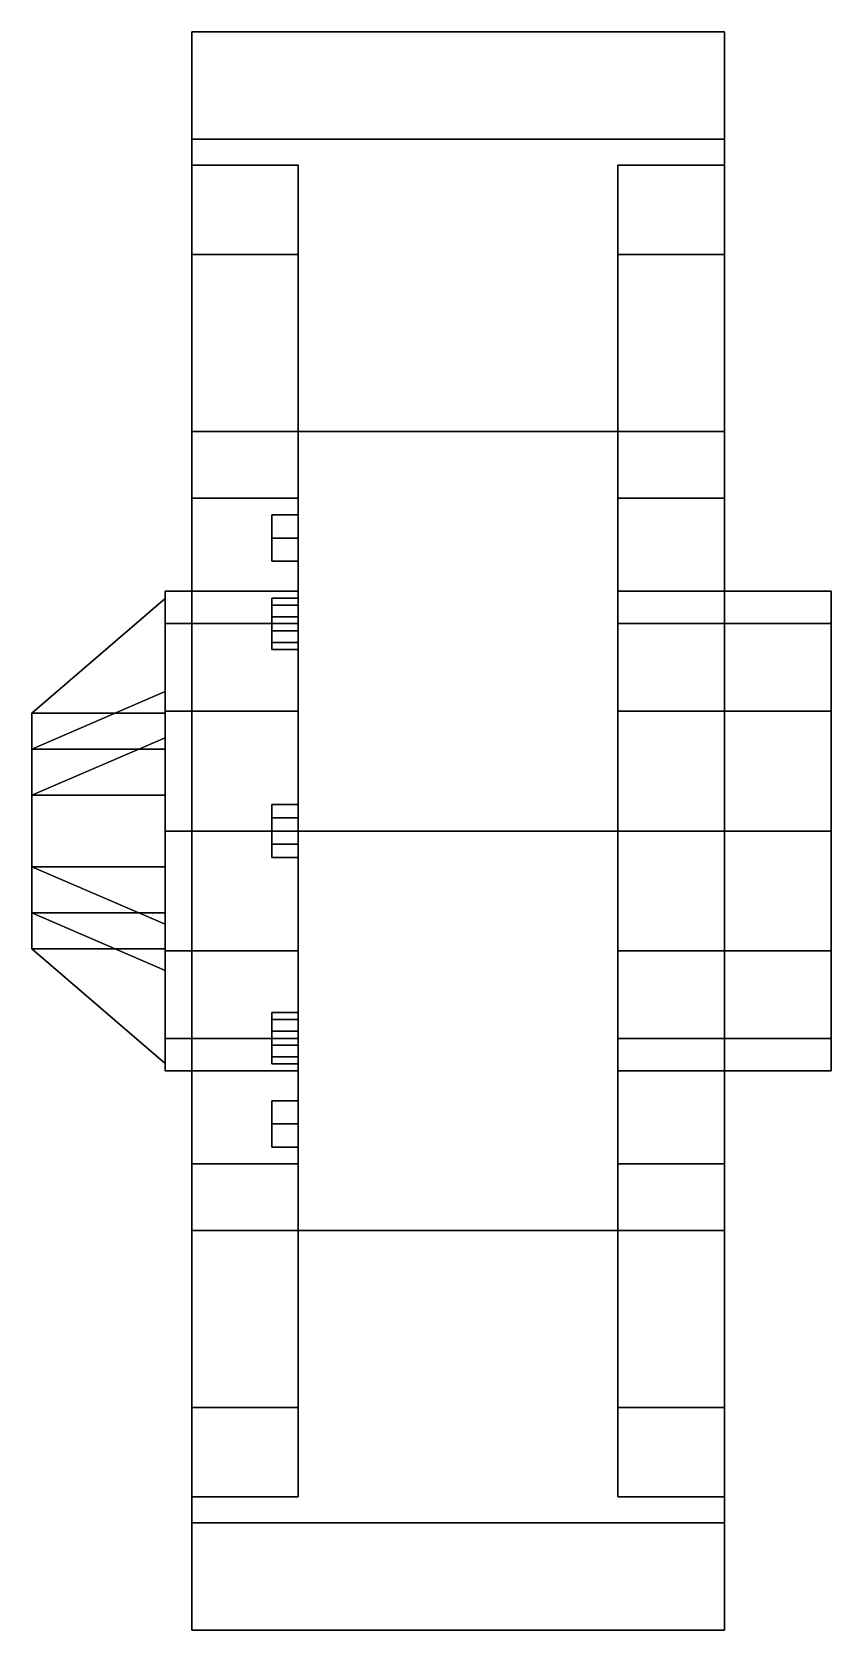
# Model space of a CAD drawing. Extents: x -0.93 to 0.93, y -0.3 to 0.3.
# Drawn here: x -0.93 to -0.63, y -0.3 to 0.3 of the extents above.
import ezdxf

# ---------------------------------------------------------------- set-up
doc = ezdxf.new("R2010")
doc.units = 0
doc.layers.add('REAR_WHEEL_39', color=2, linetype='CONTINUOUS')

msp = doc.modelspace()

# ---------------------------------------------------------------- linework, layer by layer
at = {"layer": 'REAR_WHEEL_39'}
for points in [[(-0.67, 0.25981, -0.15), (-0.67, 0.3), (-0.67, 0.25), (-0.67, 0.21651, -0.125)], [(-0.87, 0.25981, 0.15), (-0.87, 0.3), (-0.87, 0.25), (-0.87, 0.21651, 0.125)], [(-0.67, 0.25981, 0.15), (-0.67, 0.3), (-0.87, 0.3), (-0.87, 0.25981, 0.15)], [(-0.67, 0.3), (-0.67, 0.25981, -0.15), (-0.87, 0.25981, -0.15), (-0.87, 0.3)], [(-0.87, 0.3), (-0.87, 0.25981, -0.15), (-0.87, 0.21651, -0.125), (-0.87, 0.25)], [(-0.67, 0.3), (-0.67, 0.25981, 0.15), (-0.67, 0.21651, 0.125), (-0.67, 0.25)], [(-0.87, 0.15, 0.25981), (-0.87, 0.25981, 0.15), (-0.87, 0.21651, 0.125), (-0.87, 0.125, 0.21651)], [(-0.67, 0.25981, -0.15), (-0.67, 0.15, -0.25981), (-0.87, 0.15, -0.25981), (-0.87, 0.25981, -0.15)], [(-0.87, 0.25981, -0.15), (-0.87, 0.15, -0.25981), (-0.87, 0.125, -0.21651), (-0.87, 0.21651, -0.125)], [(-0.67, 0.15, 0.25981), (-0.67, 0.25981, 0.15), (-0.87, 0.25981, 0.15), (-0.87, 0.15, 0.25981)], [(-0.67, 0.25981, 0.15), (-0.67, 0.15, 0.25981), (-0.67, 0.125, 0.21651), (-0.67, 0.21651, 0.125)], [(-0.67, 0.15, -0.25981), (-0.67, 0.25981, -0.15), (-0.67, 0.21651, -0.125), (-0.67, 0.125, -0.21651)], [(-0.83, 0.21651, -0.125), (-0.83, 0.25), (-0.87, 0.25), (-0.87, 0.21651, -0.125)], [(-0.83, 0.25), (-0.83, 0.21651, 0.125), (-0.87, 0.21651, 0.125), (-0.87, 0.25)], [(-0.83, 0.25), (-0.83, 0.21651, -0.125), (-0.83, 0.07794, -0.045), (-0.83, 0.09)], [(-0.83, 0.21651, 0.125), (-0.83, 0.25), (-0.83, 0.09), (-0.83, 0.07794, 0.045)], [(-0.71, 0.25), (-0.71, 0.21651, 0.125), (-0.71, 0.07794, 0.045), (-0.71, 0.09)], [(-0.71, 0.21651, -0.125), (-0.71, 0.25), (-0.71, 0.09), (-0.71, 0.07794, -0.045)], [(-0.71, 0.25), (-0.71, 0.21651, -0.125), (-0.67, 0.21651, -0.125), (-0.67, 0.25)], [(-0.71, 0.21651, 0.125), (-0.71, 0.25), (-0.67, 0.25), (-0.67, 0.21651, 0.125)], [(-0.83, 0.21651, 0.125), (-0.83, 0.125, 0.21651), (-0.87, 0.125, 0.21651), (-0.87, 0.21651, 0.125)], [(-0.83, 0.125, -0.21651), (-0.83, 0.21651, -0.125), (-0.87, 0.21651, -0.125), (-0.87, 0.125, -0.21651)], [(-0.83, 0.125, 0.21651), (-0.83, 0.21651, 0.125), (-0.83, 0.07794, 0.045), (-0.83, 0.045, 0.07794)], [(-0.83, 0.21651, -0.125), (-0.83, 0.125, -0.21651), (-0.83, 0.045, -0.07794), (-0.83, 0.07794, -0.045)], [(-0.71, 0.21651, 0.125), (-0.71, 0.125, 0.21651), (-0.71, 0.045, 0.07794), (-0.71, 0.07794, 0.045)], [(-0.71, 0.125, 0.21651), (-0.71, 0.21651, 0.125), (-0.67, 0.21651, 0.125), (-0.67, 0.125, 0.21651)], [(-0.71, 0.125, -0.21651), (-0.71, 0.21651, -0.125), (-0.71, 0.07794, -0.045), (-0.71, 0.045, -0.07794)], [(-0.71, 0.21651, -0.125), (-0.71, 0.125, -0.21651), (-0.67, 0.125, -0.21651), (-0.67, 0.21651, -0.125)], [(-0.67, 0, -0.3), (-0.67, 0.15, -0.25981), (-0.67, 0.125, -0.21651), (-0.67, 0, -0.25)], [(-0.87, 0.15, -0.25981), (-0.87, 0, -0.3), (-0.87, 0, -0.25), (-0.87, 0.125, -0.21651)], [(-0.67, 0.15, -0.25981), (-0.67, 0, -0.3), (-0.87, 0, -0.3), (-0.87, 0.15, -0.25981)], [(-0.67, 0, 0.3), (-0.67, 0.15, 0.25981), (-0.87, 0.15, 0.25981), (-0.87, 0, 0.3)], [(-0.87, 0, 0.3), (-0.87, 0.15, 0.25981), (-0.87, 0.125, 0.21651), (-0.87, 0, 0.25)], [(-0.67, 0.15, 0.25981), (-0.67, 0, 0.3), (-0.67, 0, 0.25), (-0.67, 0.125, 0.21651)], [(-0.83, 0, -0.25), (-0.83, 0.125, -0.21651), (-0.87, 0.125, -0.21651), (-0.87, 0, -0.25)], [(-0.83, 0.125, 0.21651), (-0.83, 0, 0.25), (-0.87, 0, 0.25), (-0.87, 0.125, 0.21651)], [(-0.83, 0, 0.25), (-0.83, 0.125, 0.21651), (-0.83, 0.045, 0.07794), (-0.83, 0, 0.09)], [(-0.83, 0.125, -0.21651), (-0.83, 0, -0.25), (-0.83, 0, -0.09), (-0.83, 0.045, -0.07794)], [(-0.71, 0.125, 0.21651), (-0.71, 0, 0.25), (-0.71, 0, 0.09), (-0.71, 0.045, 0.07794)], [(-0.71, 0, -0.25), (-0.71, 0.125, -0.21651), (-0.71, 0.045, -0.07794), (-0.71, 0, -0.09)], [(-0.71, 0.125, -0.21651), (-0.71, 0, -0.25), (-0.67, 0, -0.25), (-0.67, 0.125, -0.21651)], [(-0.71, 0, 0.25), (-0.71, 0.125, 0.21651), (-0.67, 0.125, 0.21651), (-0.67, 0, 0.25)], [(-0.83, 0.11, 0.01), (-0.83, 0.11866, 0.005), (-0.84, 0.11866, 0.005), (-0.84, 0.11, 0.01)], [(-0.83, 0.11866, 0.005), (-0.83, 0.11866, -0.005), (-0.84, 0.11866, -0.005), (-0.84, 0.11866, 0.005)], [(-0.83, 0.11866, -0.005), (-0.83, 0.11, -0.01), (-0.84, 0.11, -0.01), (-0.84, 0.11866, -0.005)], [(-0.84, 0.11866, 0.005), (-0.84, 0.11866, -0.005), (-0.84, 0.11, -0.01), (-0.84, 0.11, 0.01)], [(-0.83, 0.11, -0.01), (-0.83, 0.10134, -0.005), (-0.84, 0.10134, -0.005), (-0.84, 0.11, -0.01)], [(-0.83, 0.10134, 0.005), (-0.83, 0.11, 0.01), (-0.84, 0.11, 0.01), (-0.84, 0.10134, 0.005)], [(-0.84, 0.11, 0.01), (-0.84, 0.11, -0.01), (-0.84, 0.10134, -0.005), (-0.84, 0.10134, 0.005)], [(-0.83, 0.10134, -0.005), (-0.83, 0.10134, 0.005), (-0.84, 0.10134, 0.005), (-0.84, 0.10134, -0.005)], [(-0.88, 0.08732, 0.01), (-0.88, 0.08732, -0.01), (-0.93, 0.04423, -0.01), (-0.93, 0.04423, 0.01)], [(-0.88, 0.08732, -0.01), (-0.88, 0.04423, -0.01), (-0.88, 0.04423, -0.01), (-0.93, 0.04423, -0.01)], [(-0.88, 0.04423, 0.01), (-0.88, 0.08732, 0.01), (-0.93, 0.04423, 0.01), (-0.88, 0.04423, 0.01)], [(-0.88, 0.09), (-0.88, 0.09), (-0.88, 0.08732, -0.01), (-0.88, 0.08732, 0.01)], [(-0.83, 0.09), (-0.83, 0.07794, -0.045), (-0.88, 0.07794, -0.045), (-0.88, 0.09)], [(-0.83, 0.07794, 0.045), (-0.83, 0.09), (-0.88, 0.09), (-0.88, 0.07794, 0.045)], [(-0.88, 0.08732, -0.01), (-0.88, 0.07794, -0.045), (-0.88, 0.03077, -0.0333), (-0.88, 0.04423, -0.01)], [(-0.88, 0.07794, 0.045), (-0.88, 0.08732, 0.01), (-0.88, 0.08732, 0.01), (-0.88, 0.04423, 0.01)], [(-0.83, 0.08485, -0.07071), (-0.83, 0.08744, -0.08037), (-0.84, 0.08744, -0.08037), (-0.84, 0.08485, -0.07071)], [(-0.83, 0.08744, -0.08037), (-0.83, 0.08037, -0.08744), (-0.84, 0.08037, -0.08744), (-0.84, 0.08744, -0.08037)], [(-0.84, 0.08744, -0.08037), (-0.84, 0.08037, -0.08744), (-0.84, 0.07071, -0.08485), (-0.84, 0.08485, -0.07071)], [(-0.83, 0.08037, 0.08744), (-0.83, 0.08744, 0.08037), (-0.84, 0.08744, 0.08037), (-0.84, 0.08037, 0.08744)], [(-0.83, 0.08744, 0.08037), (-0.83, 0.08485, 0.07071), (-0.84, 0.08485, 0.07071), (-0.84, 0.08744, 0.08037)], [(-0.84, 0.08037, 0.08744), (-0.84, 0.08744, 0.08037), (-0.84, 0.08485, 0.07071), (-0.84, 0.07071, 0.08485)], [(-0.83, 0.07519, -0.06812), (-0.83, 0.08485, -0.07071), (-0.84, 0.08485, -0.07071), (-0.84, 0.07519, -0.06812)], [(-0.84, 0.08485, -0.07071), (-0.84, 0.07071, -0.08485), (-0.84, 0.06812, -0.07519), (-0.84, 0.07519, -0.06812)], [(-0.83, 0.08485, 0.07071), (-0.83, 0.07519, 0.06812), (-0.84, 0.07519, 0.06812), (-0.84, 0.08485, 0.07071)], [(-0.84, 0.07071, 0.08485), (-0.84, 0.08485, 0.07071), (-0.84, 0.07519, 0.06812), (-0.84, 0.06812, 0.07519)], [(-0.63, 0.07794, 0.045), (-0.63, 0.09), (-0.71, 0.09), (-0.71, 0.07794, 0.045)], [(-0.63, 0.09), (-0.63, 0.07794, -0.045), (-0.71, 0.07794, -0.045), (-0.71, 0.09)], [(-0.83, 0.08037, -0.08744), (-0.83, 0.07071, -0.08485), (-0.84, 0.07071, -0.08485), (-0.84, 0.08037, -0.08744)], [(-0.83, 0.07071, 0.08485), (-0.83, 0.08037, 0.08744), (-0.84, 0.08037, 0.08744), (-0.84, 0.07071, 0.08485)], [(-0.88, 0.07794, -0.045), (-0.88, 0.05232, -0.07062), (-0.88, 0.05232, -0.07062), (-0.88, 0.03077, -0.0333)], [(-0.88, 0.05232, 0.07062), (-0.88, 0.07794, 0.045), (-0.88, 0.04423, 0.01), (-0.88, 0.03077, 0.0333)], [(-0.83, 0.07794, -0.045), (-0.83, 0.045, -0.07794), (-0.88, 0.045, -0.07794), (-0.88, 0.07794, -0.045)], [(-0.83, 0.045, 0.07794), (-0.83, 0.07794, 0.045), (-0.88, 0.07794, 0.045), (-0.88, 0.045, 0.07794)], [(-0.83, 0.06812, -0.07519), (-0.83, 0.07519, -0.06812), (-0.84, 0.07519, -0.06812), (-0.84, 0.06812, -0.07519)], [(-0.83, 0.07519, 0.06812), (-0.83, 0.06812, 0.07519), (-0.84, 0.06812, 0.07519), (-0.84, 0.07519, 0.06812)], [(-0.63, 0.045, 0.07794), (-0.63, 0.07794, 0.045), (-0.71, 0.07794, 0.045), (-0.71, 0.045, 0.07794)], [(-0.63, 0.07794, -0.045), (-0.63, 0.045, -0.07794), (-0.71, 0.045, -0.07794), (-0.71, 0.07794, -0.045)], [(-0.83, 0.07071, -0.08485), (-0.83, 0.06812, -0.07519), (-0.84, 0.06812, -0.07519), (-0.84, 0.07071, -0.08485)], [(-0.83, 0.06812, 0.07519), (-0.83, 0.07071, 0.08485), (-0.84, 0.07071, 0.08485), (-0.84, 0.06812, 0.07519)], [(-0.88, 0.05232, -0.07062), (-0.88, 0.035, -0.08062), (-0.93, 0.01345, -0.0433), (-0.93, 0.03077, -0.0333)], [(-0.88, 0.03077, -0.0333), (-0.88, 0.05232, -0.07062), (-0.93, 0.03077, -0.0333), (-0.88, 0.03077, -0.0333)], [(-0.88, 0.035, 0.08062), (-0.88, 0.05232, 0.07062), (-0.93, 0.03077, 0.0333), (-0.93, 0.01345, 0.0433)], [(-0.88, 0.05232, 0.07062), (-0.88, 0.03077, 0.0333), (-0.88, 0.03077, 0.0333), (-0.93, 0.03077, 0.0333)], [(-0.88, 0.045, -0.07794), (-0.88, 0.045, -0.07794), (-0.88, 0.035, -0.08062), (-0.88, 0.05232, -0.07062)], [(-0.88, 0.045, 0.07794), (-0.88, 0.045, 0.07794), (-0.88, 0.05232, 0.07062), (-0.88, 0.035, 0.08062)], [(-0.93, -0.01345, -0.0433), (-0.93, 0.04423, -0.01), (-0.93, 0.03077, -0.0333), (-0.93, 0.01345, -0.0433)], [(-0.93, -0.03077, -0.0333), (-0.93, 0.04423, 0.01), (-0.93, 0.04423, -0.01), (-0.93, -0.01345, -0.0433)], [(-0.93, -0.04423, -0.01), (-0.93, 0.03077, 0.0333), (-0.93, 0.04423, 0.01), (-0.93, -0.03077, -0.0333)], [(-0.88, 0.04423, -0.01), (-0.88, 0.03077, -0.0333), (-0.93, 0.03077, -0.0333), (-0.93, 0.04423, -0.01)], [(-0.88, 0.03077, 0.0333), (-0.88, 0.04423, 0.01), (-0.93, 0.04423, 0.01), (-0.93, 0.03077, 0.0333)], [(-0.83, 0.045, -0.07794), (-0.83, 0, -0.09), (-0.88, 0, -0.09), (-0.88, 0.045, -0.07794)], [(-0.83, 0, 0.09), (-0.83, 0.045, 0.07794), (-0.88, 0.045, 0.07794), (-0.88, 0, 0.09)], [(-0.63, 0, 0.09), (-0.63, 0.045, 0.07794), (-0.71, 0.045, 0.07794), (-0.71, 0, 0.09)], [(-0.63, 0.045, -0.07794), (-0.63, 0, -0.09), (-0.71, 0, -0.09), (-0.71, 0.045, -0.07794)], [(-0.88, 0.035, -0.08062), (-0.88, 0.01345, -0.0433), (-0.88, 0.01345, -0.0433), (-0.93, 0.01345, -0.0433)], [(-0.88, 0.01345, 0.0433), (-0.88, 0.035, 0.08062), (-0.93, 0.01345, 0.0433), (-0.88, 0.01345, 0.0433)], [(-0.93, -0.04423, 0.01), (-0.93, 0.01345, 0.0433), (-0.93, 0.03077, 0.0333), (-0.93, -0.04423, -0.01)], [(-0.88, 0, 0.09), (-0.88, 0.035, 0.08062), (-0.88, 0.035, 0.08062), (-0.88, 0.01345, 0.0433)], [(-0.88, 0.035, -0.08062), (-0.88, 0, -0.09), (-0.88, -0.01345, -0.0433), (-0.88, 0.01345, -0.0433)], [(-0.93, -0.03077, 0.0333), (-0.93, -0.01345, 0.0433), (-0.93, 0.01345, 0.0433), (-0.93, -0.04423, 0.01)], [(-0.88, -0.01345, 0.0433), (-0.88, 0.01345, 0.0433), (-0.93, 0.01345, 0.0433), (-0.93, -0.01345, 0.0433)], [(-0.88, 0.01345, -0.0433), (-0.88, -0.01345, -0.0433), (-0.93, -0.01345, -0.0433), (-0.93, 0.01345, -0.0433)], [(-0.88, -0.035, 0.08062), (-0.88, 0, 0.09), (-0.88, 0.01345, 0.0433), (-0.88, -0.01345, 0.0433)], [(-0.83, 0.01, -0.11), (-0.83, 0.005, -0.11866), (-0.84, 0.005, -0.11866), (-0.84, 0.01, -0.11)], [(-0.83, 0.005, -0.10134), (-0.83, 0.01, -0.11), (-0.84, 0.01, -0.11), (-0.84, 0.005, -0.10134)], [(-0.84, 0.005, -0.11866), (-0.84, -0.005, -0.11866), (-0.84, -0.01, -0.11), (-0.84, 0.01, -0.11)], [(-0.84, 0.01, -0.11), (-0.84, -0.01, -0.11), (-0.84, -0.005, -0.10134), (-0.84, 0.005, -0.10134)], [(-0.84, -0.01, 0.11), (-0.84, 0.01, 0.11), (-0.84, 0.005, 0.10134), (-0.84, -0.005, 0.10134)], [(-0.84, -0.005, 0.11866), (-0.84, 0.005, 0.11866), (-0.84, 0.01, 0.11), (-0.84, -0.01, 0.11)], [(-0.83, 0.01, 0.11), (-0.83, 0.005, 0.10134), (-0.84, 0.005, 0.10134), (-0.84, 0.01, 0.11)], [(-0.83, 0.005, 0.11866), (-0.83, 0.01, 0.11), (-0.84, 0.01, 0.11), (-0.84, 0.005, 0.11866)], [(-0.83, 0, -0.09), (-0.83, -0.045, -0.07794), (-0.88, -0.045, -0.07794), (-0.88, 0, -0.09)], [(-0.83, -0.045, 0.07794), (-0.83, 0, 0.09), (-0.88, 0, 0.09), (-0.88, -0.045, 0.07794)], [(-0.67, 0, -0.3), (-0.67, -0.15, -0.25981), (-0.87, -0.15, -0.25981), (-0.87, 0, -0.3)], [(-0.83, -0.125, -0.21651), (-0.83, 0, -0.25), (-0.87, 0, -0.25), (-0.87, -0.125, -0.21651)], [(-0.67, -0.15, 0.25981), (-0.67, 0, 0.3), (-0.87, 0, 0.3), (-0.87, -0.15, 0.25981)], [(-0.87, -0.15, 0.25981), (-0.87, 0, 0.3), (-0.87, 0, 0.25), (-0.87, -0.125, 0.21651)], [(-0.83, 0, 0.25), (-0.83, -0.125, 0.21651), (-0.87, -0.125, 0.21651), (-0.87, 0, 0.25)], [(-0.83, 0.005, -0.11866), (-0.83, -0.005, -0.11866), (-0.84, -0.005, -0.11866), (-0.84, 0.005, -0.11866)], [(-0.83, -0.005, -0.10134), (-0.83, 0.005, -0.10134), (-0.84, 0.005, -0.10134), (-0.84, -0.005, -0.10134)], [(-0.83, 0.005, 0.10134), (-0.83, -0.005, 0.10134), (-0.84, -0.005, 0.10134), (-0.84, 0.005, 0.10134)], [(-0.83, -0.005, 0.11866), (-0.83, 0.005, 0.11866), (-0.84, 0.005, 0.11866), (-0.84, -0.005, 0.11866)], [(-0.83, -0.125, 0.21651), (-0.83, 0, 0.25), (-0.83, 0, 0.09), (-0.83, -0.045, 0.07794)], [(-0.71, 0, 0.25), (-0.71, -0.125, 0.21651), (-0.71, -0.045, 0.07794), (-0.71, 0, 0.09)], [(-0.71, 0, -0.25), (-0.71, -0.125, -0.21651), (-0.67, -0.125, -0.21651), (-0.67, 0, -0.25)], [(-0.71, -0.125, 0.21651), (-0.71, 0, 0.25), (-0.67, 0, 0.25), (-0.67, -0.125, 0.21651)], [(-0.63, -0.045, 0.07794), (-0.63, 0, 0.09), (-0.71, 0, 0.09), (-0.71, -0.045, 0.07794)], [(-0.63, 0, -0.09), (-0.63, -0.045, -0.07794), (-0.71, -0.045, -0.07794), (-0.71, 0, -0.09)], [(-0.67, 0, 0.3), (-0.67, -0.15, 0.25981), (-0.67, -0.125, 0.21651), (-0.67, 0, 0.25)], [(-0.88, 0, -0.09), (-0.88, -0.035, -0.08062), (-0.88, -0.035, -0.08062), (-0.88, -0.01345, -0.0433)], [(-0.87, 0, -0.3), (-0.87, -0.15, -0.25981), (-0.87, -0.125, -0.21651), (-0.87, 0, -0.25)], [(-0.83, -0.005, -0.11866), (-0.83, -0.01, -0.11), (-0.84, -0.01, -0.11), (-0.84, -0.005, -0.11866)], [(-0.83, -0.01, -0.11), (-0.83, -0.005, -0.10134), (-0.84, -0.005, -0.10134), (-0.84, -0.01, -0.11)], [(-0.83, -0.005, 0.10134), (-0.83, -0.01, 0.11), (-0.84, -0.01, 0.11), (-0.84, -0.005, 0.10134)], [(-0.83, -0.01, 0.11), (-0.83, -0.005, 0.11866), (-0.84, -0.005, 0.11866), (-0.84, -0.01, 0.11)], [(-0.83, 0, -0.25), (-0.83, -0.125, -0.21651), (-0.83, -0.045, -0.07794), (-0.83, 0, -0.09)], [(-0.71, -0.125, -0.21651), (-0.71, 0, -0.25), (-0.71, 0, -0.09), (-0.71, -0.045, -0.07794)], [(-0.67, -0.15, -0.25981), (-0.67, 0, -0.3), (-0.67, 0, -0.25), (-0.67, -0.125, -0.21651)], [(-0.88, -0.035, -0.08062), (-0.88, -0.05232, -0.07062), (-0.93, -0.03077, -0.0333), (-0.93, -0.01345, -0.0433)], [(-0.88, -0.01345, -0.0433), (-0.88, -0.035, -0.08062), (-0.93, -0.01345, -0.0433), (-0.88, -0.01345, -0.0433)], [(-0.88, -0.05232, 0.07062), (-0.88, -0.035, 0.08062), (-0.93, -0.01345, 0.0433), (-0.93, -0.03077, 0.0333)], [(-0.88, -0.035, 0.08062), (-0.88, -0.01345, 0.0433), (-0.88, -0.01345, 0.0433), (-0.93, -0.01345, 0.0433)], [(-0.88, -0.04423, 0.01), (-0.88, -0.03077, 0.0333), (-0.93, -0.03077, 0.0333), (-0.93, -0.04423, 0.01)], [(-0.88, -0.03077, -0.0333), (-0.88, -0.04423, -0.01), (-0.93, -0.04423, -0.01), (-0.93, -0.03077, -0.0333)], [(-0.88, -0.05232, -0.07062), (-0.88, -0.03077, -0.0333), (-0.88, -0.03077, -0.0333), (-0.93, -0.03077, -0.0333)], [(-0.88, -0.03077, 0.0333), (-0.88, -0.05232, 0.07062), (-0.93, -0.03077, 0.0333), (-0.88, -0.03077, 0.0333)], [(-0.88, -0.08732, 0.01), (-0.88, -0.07794, 0.045), (-0.88, -0.03077, 0.0333), (-0.88, -0.04423, 0.01)], [(-0.88, -0.07794, 0.045), (-0.88, -0.05232, 0.07062), (-0.88, -0.05232, 0.07062), (-0.88, -0.03077, 0.0333)], [(-0.88, -0.05232, -0.07062), (-0.88, -0.07794, -0.045), (-0.88, -0.04423, -0.01), (-0.88, -0.03077, -0.0333)], [(-0.88, -0.045, 0.07794), (-0.88, -0.045, 0.07794), (-0.88, -0.035, 0.08062), (-0.88, -0.05232, 0.07062)], [(-0.88, -0.045, -0.07794), (-0.88, -0.045, -0.07794), (-0.88, -0.05232, -0.07062), (-0.88, -0.035, -0.08062)], [(-0.88, -0.04423, -0.01), (-0.88, -0.08732, -0.01), (-0.93, -0.04423, -0.01), (-0.88, -0.04423, -0.01)], [(-0.88, -0.08732, 0.01), (-0.88, -0.04423, 0.01), (-0.88, -0.04423, 0.01), (-0.93, -0.04423, 0.01)], [(-0.88, -0.08732, -0.01), (-0.88, -0.08732, 0.01), (-0.93, -0.04423, 0.01), (-0.93, -0.04423, -0.01)], [(-0.88, -0.07794, -0.045), (-0.88, -0.08732, -0.01), (-0.88, -0.08732, -0.01), (-0.88, -0.04423, -0.01)], [(-0.83, -0.045, -0.07794), (-0.83, -0.07794, -0.045), (-0.88, -0.07794, -0.045), (-0.88, -0.045, -0.07794)], [(-0.83, -0.07794, 0.045), (-0.83, -0.045, 0.07794), (-0.88, -0.045, 0.07794), (-0.88, -0.07794, 0.045)], [(-0.83, -0.21651, 0.125), (-0.83, -0.125, 0.21651), (-0.83, -0.045, 0.07794), (-0.83, -0.07794, 0.045)], [(-0.83, -0.125, -0.21651), (-0.83, -0.21651, -0.125), (-0.83, -0.07794, -0.045), (-0.83, -0.045, -0.07794)], [(-0.71, -0.125, 0.21651), (-0.71, -0.21651, 0.125), (-0.71, -0.07794, 0.045), (-0.71, -0.045, 0.07794)], [(-0.71, -0.21651, -0.125), (-0.71, -0.125, -0.21651), (-0.71, -0.045, -0.07794), (-0.71, -0.07794, -0.045)], [(-0.63, -0.07794, 0.045), (-0.63, -0.045, 0.07794), (-0.71, -0.045, 0.07794), (-0.71, -0.07794, 0.045)], [(-0.63, -0.045, -0.07794), (-0.63, -0.07794, -0.045), (-0.71, -0.07794, -0.045), (-0.71, -0.045, -0.07794)], [(-0.83, -0.07071, 0.08485), (-0.83, -0.06812, 0.07519), (-0.84, -0.06812, 0.07519), (-0.84, -0.07071, 0.08485)], [(-0.83, -0.06812, 0.07519), (-0.83, -0.07519, 0.06812), (-0.84, -0.07519, 0.06812), (-0.84, -0.06812, 0.07519)], [(-0.84, -0.08485, 0.07071), (-0.84, -0.07071, 0.08485), (-0.84, -0.06812, 0.07519), (-0.84, -0.07519, 0.06812)], [(-0.83, -0.07519, -0.06812), (-0.83, -0.06812, -0.07519), (-0.84, -0.06812, -0.07519), (-0.84, -0.07519, -0.06812)], [(-0.83, -0.06812, -0.07519), (-0.83, -0.07071, -0.08485), (-0.84, -0.07071, -0.08485), (-0.84, -0.06812, -0.07519)], [(-0.84, -0.07071, -0.08485), (-0.84, -0.08485, -0.07071), (-0.84, -0.07519, -0.06812), (-0.84, -0.06812, -0.07519)], [(-0.83, -0.08037, 0.08744), (-0.83, -0.07071, 0.08485), (-0.84, -0.07071, 0.08485), (-0.84, -0.08037, 0.08744)], [(-0.84, -0.08744, 0.08037), (-0.84, -0.08037, 0.08744), (-0.84, -0.07071, 0.08485), (-0.84, -0.08485, 0.07071)], [(-0.83, -0.07071, -0.08485), (-0.83, -0.08037, -0.08744), (-0.84, -0.08037, -0.08744), (-0.84, -0.07071, -0.08485)], [(-0.84, -0.08037, -0.08744), (-0.84, -0.08744, -0.08037), (-0.84, -0.08485, -0.07071), (-0.84, -0.07071, -0.08485)], [(-0.83, -0.07794, -0.045), (-0.83, -0.09), (-0.88, -0.09), (-0.88, -0.07794, -0.045)], [(-0.83, -0.09), (-0.83, -0.07794, 0.045), (-0.88, -0.07794, 0.045), (-0.88, -0.09)], [(-0.83, -0.07519, 0.06812), (-0.83, -0.08485, 0.07071), (-0.84, -0.08485, 0.07071), (-0.84, -0.07519, 0.06812)], [(-0.83, -0.08485, -0.07071), (-0.83, -0.07519, -0.06812), (-0.84, -0.07519, -0.06812), (-0.84, -0.08485, -0.07071)], [(-0.83, -0.25), (-0.83, -0.21651, 0.125), (-0.83, -0.07794, 0.045), (-0.83, -0.09)], [(-0.83, -0.21651, -0.125), (-0.83, -0.25), (-0.83, -0.09), (-0.83, -0.07794, -0.045)], [(-0.71, -0.25), (-0.71, -0.21651, -0.125), (-0.71, -0.07794, -0.045), (-0.71, -0.09)], [(-0.71, -0.21651, 0.125), (-0.71, -0.25), (-0.71, -0.09), (-0.71, -0.07794, 0.045)], [(-0.63, -0.09), (-0.63, -0.07794, 0.045), (-0.71, -0.07794, 0.045), (-0.71, -0.09)], [(-0.63, -0.07794, -0.045), (-0.63, -0.09), (-0.71, -0.09), (-0.71, -0.07794, -0.045)], [(-0.83, -0.08744, 0.08037), (-0.83, -0.08037, 0.08744), (-0.84, -0.08037, 0.08744), (-0.84, -0.08744, 0.08037)], [(-0.83, -0.08037, -0.08744), (-0.83, -0.08744, -0.08037), (-0.84, -0.08744, -0.08037), (-0.84, -0.08037, -0.08744)], [(-0.88, -0.09), (-0.88, -0.09), (-0.88, -0.08732, 0.01), (-0.88, -0.08732, -0.01)], [(-0.83, -0.08485, 0.07071), (-0.83, -0.08744, 0.08037), (-0.84, -0.08744, 0.08037), (-0.84, -0.08485, 0.07071)], [(-0.83, -0.08744, -0.08037), (-0.83, -0.08485, -0.07071), (-0.84, -0.08485, -0.07071), (-0.84, -0.08744, -0.08037)], [(-0.83, -0.11, 0.01), (-0.83, -0.10134, 0.005), (-0.84, -0.10134, 0.005), (-0.84, -0.11, 0.01)], [(-0.83, -0.10134, 0.005), (-0.83, -0.10134, -0.005), (-0.84, -0.10134, -0.005), (-0.84, -0.10134, 0.005)], [(-0.83, -0.10134, -0.005), (-0.83, -0.11, -0.01), (-0.84, -0.11, -0.01), (-0.84, -0.10134, -0.005)], [(-0.84, -0.11, -0.01), (-0.84, -0.11, 0.01), (-0.84, -0.10134, 0.005), (-0.84, -0.10134, -0.005)], [(-0.83, -0.11, -0.01), (-0.83, -0.11866, -0.005), (-0.84, -0.11866, -0.005), (-0.84, -0.11, -0.01)], [(-0.83, -0.11866, 0.005), (-0.83, -0.11, 0.01), (-0.84, -0.11, 0.01), (-0.84, -0.11866, 0.005)], [(-0.84, -0.11866, -0.005), (-0.84, -0.11866, 0.005), (-0.84, -0.11, 0.01), (-0.84, -0.11, -0.01)], [(-0.83, -0.11866, -0.005), (-0.83, -0.11866, 0.005), (-0.84, -0.11866, 0.005), (-0.84, -0.11866, -0.005)], [(-0.87, -0.25981, 0.15), (-0.87, -0.15, 0.25981), (-0.87, -0.125, 0.21651), (-0.87, -0.21651, 0.125)], [(-0.83, -0.125, 0.21651), (-0.83, -0.21651, 0.125), (-0.87, -0.21651, 0.125), (-0.87, -0.125, 0.21651)], [(-0.87, -0.15, -0.25981), (-0.87, -0.25981, -0.15), (-0.87, -0.21651, -0.125), (-0.87, -0.125, -0.21651)], [(-0.83, -0.21651, -0.125), (-0.83, -0.125, -0.21651), (-0.87, -0.125, -0.21651), (-0.87, -0.21651, -0.125)], [(-0.71, -0.21651, 0.125), (-0.71, -0.125, 0.21651), (-0.67, -0.125, 0.21651), (-0.67, -0.21651, 0.125)], [(-0.71, -0.125, -0.21651), (-0.71, -0.21651, -0.125), (-0.67, -0.21651, -0.125), (-0.67, -0.125, -0.21651)], [(-0.67, -0.15, 0.25981), (-0.67, -0.25981, 0.15), (-0.67, -0.21651, 0.125), (-0.67, -0.125, 0.21651)], [(-0.67, -0.25981, -0.15), (-0.67, -0.15, -0.25981), (-0.67, -0.125, -0.21651), (-0.67, -0.21651, -0.125)], [(-0.67, -0.15, -0.25981), (-0.67, -0.25981, -0.15), (-0.87, -0.25981, -0.15), (-0.87, -0.15, -0.25981)], [(-0.67, -0.25981, 0.15), (-0.67, -0.15, 0.25981), (-0.87, -0.15, 0.25981), (-0.87, -0.25981, 0.15)], [(-0.87, -0.3), (-0.87, -0.25981, 0.15), (-0.87, -0.21651, 0.125), (-0.87, -0.25)], [(-0.87, -0.25981, -0.15), (-0.87, -0.3), (-0.87, -0.25), (-0.87, -0.21651, -0.125)], [(-0.83, -0.25), (-0.83, -0.21651, -0.125), (-0.87, -0.21651, -0.125), (-0.87, -0.25)], [(-0.83, -0.21651, 0.125), (-0.83, -0.25), (-0.87, -0.25), (-0.87, -0.21651, 0.125)], [(-0.71, -0.21651, -0.125), (-0.71, -0.25), (-0.67, -0.25), (-0.67, -0.21651, -0.125)], [(-0.71, -0.25), (-0.71, -0.21651, 0.125), (-0.67, -0.21651, 0.125), (-0.67, -0.25)], [(-0.67, -0.25981, 0.15), (-0.67, -0.3), (-0.67, -0.25), (-0.67, -0.21651, 0.125)], [(-0.67, -0.3), (-0.67, -0.25981, -0.15), (-0.67, -0.21651, -0.125), (-0.67, -0.25)], [(-0.67, -0.3), (-0.67, -0.25981, 0.15), (-0.87, -0.25981, 0.15), (-0.87, -0.3)], [(-0.67, -0.25981, -0.15), (-0.67, -0.3), (-0.87, -0.3), (-0.87, -0.25981, -0.15)]]:
    msp.add_3dface(points, dxfattribs=at)

doc.saveas('drawing.dxf')
